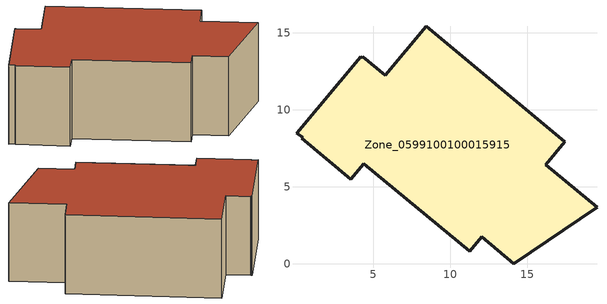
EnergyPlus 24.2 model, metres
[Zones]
Zone_0599100100015915
 floor ground (C_G): 4.2,13.45 4.29,13.37 4.33,13.43 5.78,12.23 8.44,15.42 17.43,7.91 16.2,6.42 19.53,3.66 14.13,0 12.05,1.75 11.25,0.8 4.38,6.51 3.53,5.49 0.37,8.13 0.42,8.2 0.02,8.46 z0
 wall outside (C_F): 17.43,7.91 8.44,15.42 5.78,12.23 4.33,13.43 4.29,13.37 4.2,13.45 0.02,8.46 0.42,8.2 0.37,8.13 3.53,5.49 4.38,6.51 11.25,0.8 12.05,1.75 14.13,0 19.53,3.66 16.2,6.42 17.43,7.91 z0:6.47
 roof outside (C_R): 4.29,13.37 4.2,13.45 0.02,8.46 0.42,8.2 0.37,8.13 3.53,5.49 4.38,6.51 11.25,0.8 12.05,1.75 14.13,0 19.53,3.66 16.2,6.42 17.43,7.91 8.44,15.42 5.78,12.23 4.33,13.43 z6.47
[BUILDING]
Pand.0599100100015915: North Axis=0; Terrain=City; Loads Convergence Tolerance Value=0.04; Temperature Convergence Tolerance Value=0.4; Solar Distribution=FullExterior; Maximum Number of Warmup Days=25; Minimum Number of Warmup Days=1
[Site:Location]
Rotterdam.The.Hague.AP_ZH_NLD Design_Conditions: Latitude=51.96; Longitude=4.45; Time Zone=1; Elevation=-4.5
[SITE:GROUNDTEMPERATURE:BUILDINGSURFACE]
18, 18, 18, 18, 18, 18, 18, 18, 18, 18, 18, 18
[MATERIAL] Thermal Absorptance=0.9; Solar Absorptance=0.7; Visible Absorptance=0.7
Name | Roughness | Thickness | Conductivity | Density | Specific Heat
G.D.2015-2018 | MediumSmooth | 0.15 | 0.0428571 | 540 | 1210
F.D.2015-2018 | Rough | 0.3 | 0.0666667 | 1920 | 840
R.D.2015-2018 | MediumRough | 0.2 | 0.0333333 | 1500 | 1000
[CONSTRUCTION]
C_G: G.D.2015-2018
C_F: F.D.2015-2018
C_R: R.D.2015-2018
[ZONE]
Zone_0599100100015915: Type=1; Multiplier=1; Ceiling Height=Autocalculate; Volume=Autocalculate; Floor Area=autocalculate; Part of Total Floor Area=Yes
[ZONEINFILTRATION:DESIGNFLOWRATE]
Infil_Zone_0599100100015915: Zone or ZoneList or Space or SpaceList=Zone_0599100100015915; Schedule=AlwaysOn; Design Flow Rate Calculation Method=Flow/Area; Flow Rate per Floor Area=0.0021; Constant Term Coefficient=1; Temperature Term Coefficient=0; Velocity Term Coefficient=0; Velocity Squared Term Coefficient=0
[HVACTEMPLATE:ZONE:IDEALLOADSAIRSYSTEM]
Zone_0599100100015915: Maximum Heating Supply Air Temperature=50; Minimum Cooling Supply Air Temperature=13; Maximum Heating Supply Air Humidity Ratio=0.0156; Minimum Cooling Supply Air Humidity Ratio=0.0077; Heating Limit=NoLimit; Cooling Limit=NoLimit; Dehumidification Control Type=ConstantSensibleHeatRatio; Cooling Sensible Heat Ratio=0.7; Dehumidification Setpoint=60; Humidification Control Type=None; Humidification Setpoint=30; Outdoor Air Method=None; Outdoor Air Flow Rate per Person=0.00944; Outdoor Air Flow Rate per Zone Floor Area=0; Outdoor Air Flow Rate per Zone=0; Demand Controlled Ventilation Type=None; Outdoor Air Economizer Type=NoEconomizer; Heat Recovery Type=None; Sensible Heat Recovery Effectiveness=0.7; Latent Heat Recovery Effectiveness=0.65
[ZONECONTROL:THERMOSTAT]
ThermostatControl_Zone_0599100100015915: Zone or ZoneList=Zone_0599100100015915; Control Type Schedule=DualSetpointControlType; Control 1=Thermostat_Zone_0599100100015915; Temperature Difference Between Cutout And Setpoint=0
[THERMOSTATSETPOINT:DUALSETPOINT]
Thermostat_Zone_0599100100015915: Heating Setpoint Temperature Schedule=HeatingSetpoint_Zone_0599100100015915; Cooling Setpoint Temperature Schedule=CoolingSetpoint_Zone_0599100100015915
[SCHEDULE:COMPACT]
HeatingSetpoint_Zone_0599100100015915: Through: 12/31, For: AllDays, Until: 24:00, 21
CoolingSetpoint_Zone_0599100100015915: Through: 12/31, For: AllDays, Until: 24:00, 24
DualSetpointControlType: Through: 12/31, For: AllDays, Until: 24:00, 4
AlwaysOn: Through: 12/31, For: AllDays, Until: 24:00, 1
